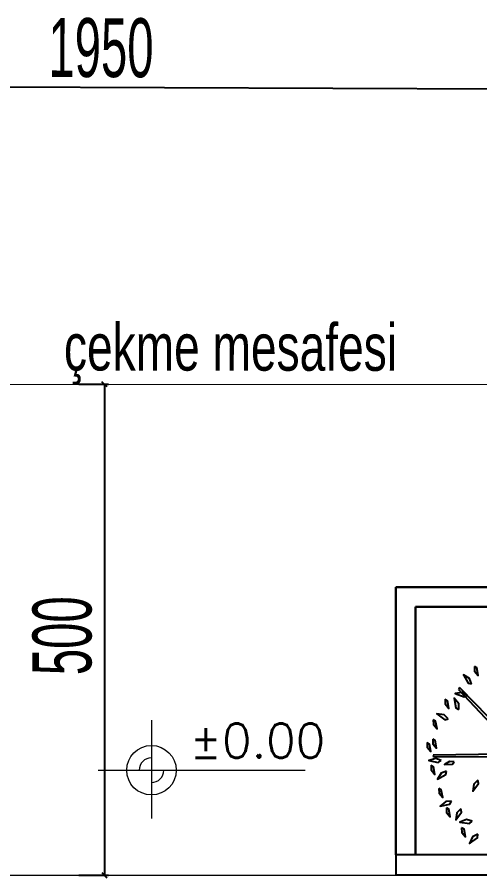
# Model space of a CAD drawing. Header units: inches. Extents: x -7543 to -822, y 102837 to 190349.
# Drawn here: x -837.10653 to -837.08298, y 102837.02396 to 102837.06779 of the extents above; entities that cross this region are included whole.
import ezdxf
from ezdxf.enums import TextEntityAlignment as Align

# ---------------------------------------------------------------- set-up
doc = ezdxf.new("R2010")
doc.units = ezdxf.units.IN
doc.header["$MEASUREMENT"] = 0
doc.linetypes.add('DASHED2', pattern=[9.525, 6.35, -3.175])
doc.layers.get('0').update_dxf_attribs({"lineweight": 25})
for name, color, linetype, lineweight in [('ARSA', 7, 'Continuous', 30), ('BİTKİ', 96, 'Continuous', 25), ('ICOL', 55, 'Continuous', 25), ('SIVA', 150, 'Continuous', 15), ('YAZI', 7, 'Continuous', 25), ('ÇEKME MESAFESİ', 7, 'Continuous', 20)]:
    doc.layers.add(name, color=color, linetype=linetype, lineweight=lineweight)
doc.layers.add('BALKON', color=7, linetype='Continuous', lineweight=20, true_color=0xffaaa9)
doc.styles.add('İSİM', font='arial.ttf', dxfattribs={"width": 0.7, "height": 50})
doc.styles.add('OLCU', font='tromand.shx', dxfattribs={"width": 0.6, "height": 12})
doc.styles.add('ÖLÇÜ', font='simplex.shx')

msp = doc.modelspace()

# ---------------------------------------------------------------- linework, layer by layer
at = {"color": 0, "linetype": 'ByBlock', "lineweight": -2}
for p, q in [((-837.101952, 102837.048957), (-837.102222, 102837.049227)), ((-837.102227, 102837.024227), (-837.101957, 102837.023957))]:
    msp.add_line(p, q, dxfattribs=at)
for p, q in [((-837.049914, 102837.02513), (-837.08726, 102837.025124)), ((-837.08726, 102837.025124), (-837.08726, 102837.024089)), ((-837.048917, 102837.024081), (-837.08726, 102837.024089))]:
    msp.add_line(p, q)
at = {"layer": 'ARSA', "color": 40}
for p, q in [((-837.08726, 102837.038758), (-837.08726, 102837.025124)), ((-837.08726, 102837.038758), (-837.059917, 102837.038758)), ((-837.08626, 102837.037758), (-837.058917, 102837.037758)), ((-837.08626, 102837.037758), (-837.08626, 102837.025124))]:
    msp.add_line(p, q, dxfattribs=at)
at = {"layer": 'BALKON'}
for p, q in [((-837.099692, 102837.031984), (-837.099692, 102837.026983)), ((-837.102404, 102837.029438), (-837.091872, 102837.029438))]:
    msp.add_line(p, q, dxfattribs=at)
msp.add_circle((-837.099692, 102837.029438), 0.00126, dxfattribs=at)
for start, end in [(90, 180), (270, 0)]:
    msp.add_arc((-837.099692, 102837.029438), 0.00063, start, end, dxfattribs=at)
at = {"layer": 'BİTKİ', "color": 11}
for p, q in [((-837.084015, 102837.033658), (-837.084059, 102837.033547)), ((-837.084059, 102837.033547), (-837.081495, 102837.0308)), ((-837.082545, 102837.032132), (-837.084015, 102837.033658)), ((-837.081717, 102837.030259), (-837.085361, 102837.030204)), ((-837.085361, 102837.030204), (-837.085338, 102837.030115)), ((-837.085338, 102837.030115), (-837.082322, 102837.030132))]:
    msp.add_line(p, q, dxfattribs=at)
at = {"layer": 'BİTKİ', "color": 3}
for points in [[(-837.083258, 102837.034718), (-837.083249, 102837.03448), (-837.083065, 102837.034256), (-837.083135, 102837.034644)], [(-837.083398, 102837.033831), (-837.083507, 102837.034109), (-837.083817, 102837.034298), (-837.083574, 102837.033869)], [(-837.083616, 102837.033262), (-837.083882, 102837.033398), (-837.084239, 102837.033336), (-837.083773, 102837.033174)], [(-837.08475, 102837.033049), (-837.084741, 102837.03281), (-837.084557, 102837.032586), (-837.084628, 102837.032974)], [(-837.084045, 102837.032523), (-837.084051, 102837.032822), (-837.084277, 102837.033106), (-837.084196, 102837.03262)], [(-837.085351, 102837.032003), (-837.085342, 102837.031764), (-837.085158, 102837.03154), (-837.085229, 102837.031928)], [(-837.084587, 102837.032047), (-837.0848, 102837.032256), (-837.085159, 102837.032303), (-837.084762, 102837.03201)], [(-837.085663, 102837.030845), (-837.085654, 102837.030606), (-837.08547, 102837.030382), (-837.085541, 102837.03077)], [(-837.085374, 102837.031023), (-837.085364, 102837.030784), (-837.08518, 102837.03056), (-837.085251, 102837.030948)], [(-837.084947, 102837.029933), (-837.085226, 102837.030038), (-837.085574, 102837.029934), (-837.085092, 102837.029828)], [(-837.084289, 102837.029866), (-837.084528, 102837.029882), (-837.08477, 102837.029722), (-837.084376, 102837.029752)], [(-837.085463, 102837.029687), (-837.085454, 102837.029448), (-837.085269, 102837.029224), (-837.08534, 102837.029612)], [(-837.084669, 102837.02939), (-837.084948, 102837.029284), (-837.085141, 102837.028977), (-837.084709, 102837.029215)], [(-837.083076, 102837.028934), (-837.083288, 102837.028724), (-837.083339, 102837.028365), (-837.083041, 102837.028758)], [(-837.085062, 102837.028507), (-837.085053, 102837.028269), (-837.084869, 102837.028045), (-837.084939, 102837.028432)], [(-837.084416, 102837.027856), (-837.084714, 102837.027838), (-837.084989, 102837.027602), (-837.084506, 102837.027701)], [(-837.084683, 102837.027528), (-837.084674, 102837.027289), (-837.08449, 102837.027065), (-837.084561, 102837.027453)], [(-837.083941, 102837.027472), (-837.084153, 102837.027262), (-837.084204, 102837.026903), (-837.083907, 102837.027296)], [(-837.083371, 102837.026836), (-837.083658, 102837.026922), (-837.083997, 102837.026796), (-837.08351, 102837.026722)], [(-837.083904, 102837.026504), (-837.083895, 102837.026265), (-837.08371, 102837.026041), (-837.083781, 102837.026429)], [(-837.083086, 102837.026174), (-837.083351, 102837.026036), (-837.083506, 102837.025709), (-837.083105, 102837.025995)]]:
    msp.add_lwpolyline(points, close=True, dxfattribs=at)
at = {"layer": 'ICOL'}
for p, q in [((-837.146121, 102837.064372), (-837.048776, 102837.064028)), ((-837.102087, 102837.049092), (-837.102092, 102837.024092))]:
    msp.add_line(p, q, dxfattribs=at)
at = {"layer": 'ICOL', "color": 53}
for p, q in [((-837.103391, 102837.049093), (-837.101877, 102837.049092)), ((-837.103397, 102837.024093), (-837.101882, 102837.024092))]:
    msp.add_line(p, q, dxfattribs=at)
at = {"layer": 'SIVA'}
msp.add_line((-837.10726, 102837.024093), (-837.08726, 102837.024089), dxfattribs=at)
at = {"layer": 'ÇEKME MESAFESİ', "linetype": 'DASHED2', "ltscale": 10}
msp.add_line((-837.187945, 102837.04911), (-837.049829, 102837.049082), dxfattribs=at)

# ---------------------------------------------------------------- texts
at = {"layer": 'BALKON', "style": 'ÖLÇÜ'}
msp.add_attdef('%%P0.00', text='%%p0.00', height=0.00175, dxfattribs=at).set_placement((-837.094301, 102837.03007), align=Align.CENTER)
at = {"layer": 'ICOL', "style": 'OLCU', "width": 0.6}
for s, rotation, p in [('1950', 359.7978, (-837.104946, 102837.064752)), ('500', 89.9883, (-837.10275, 102837.034278))]:
    msp.add_text(s, height=0.003, rotation=rotation, dxfattribs=at).set_placement(p)
at = {"layer": 'YAZI', "style": 'İSİM', "width": 0.7}
msp.add_text('çekme mesafesi', height=0.0024, rotation=359.9399, dxfattribs=at).set_placement((-837.104149, 102837.049798))

doc.saveas('drawing.dxf')
